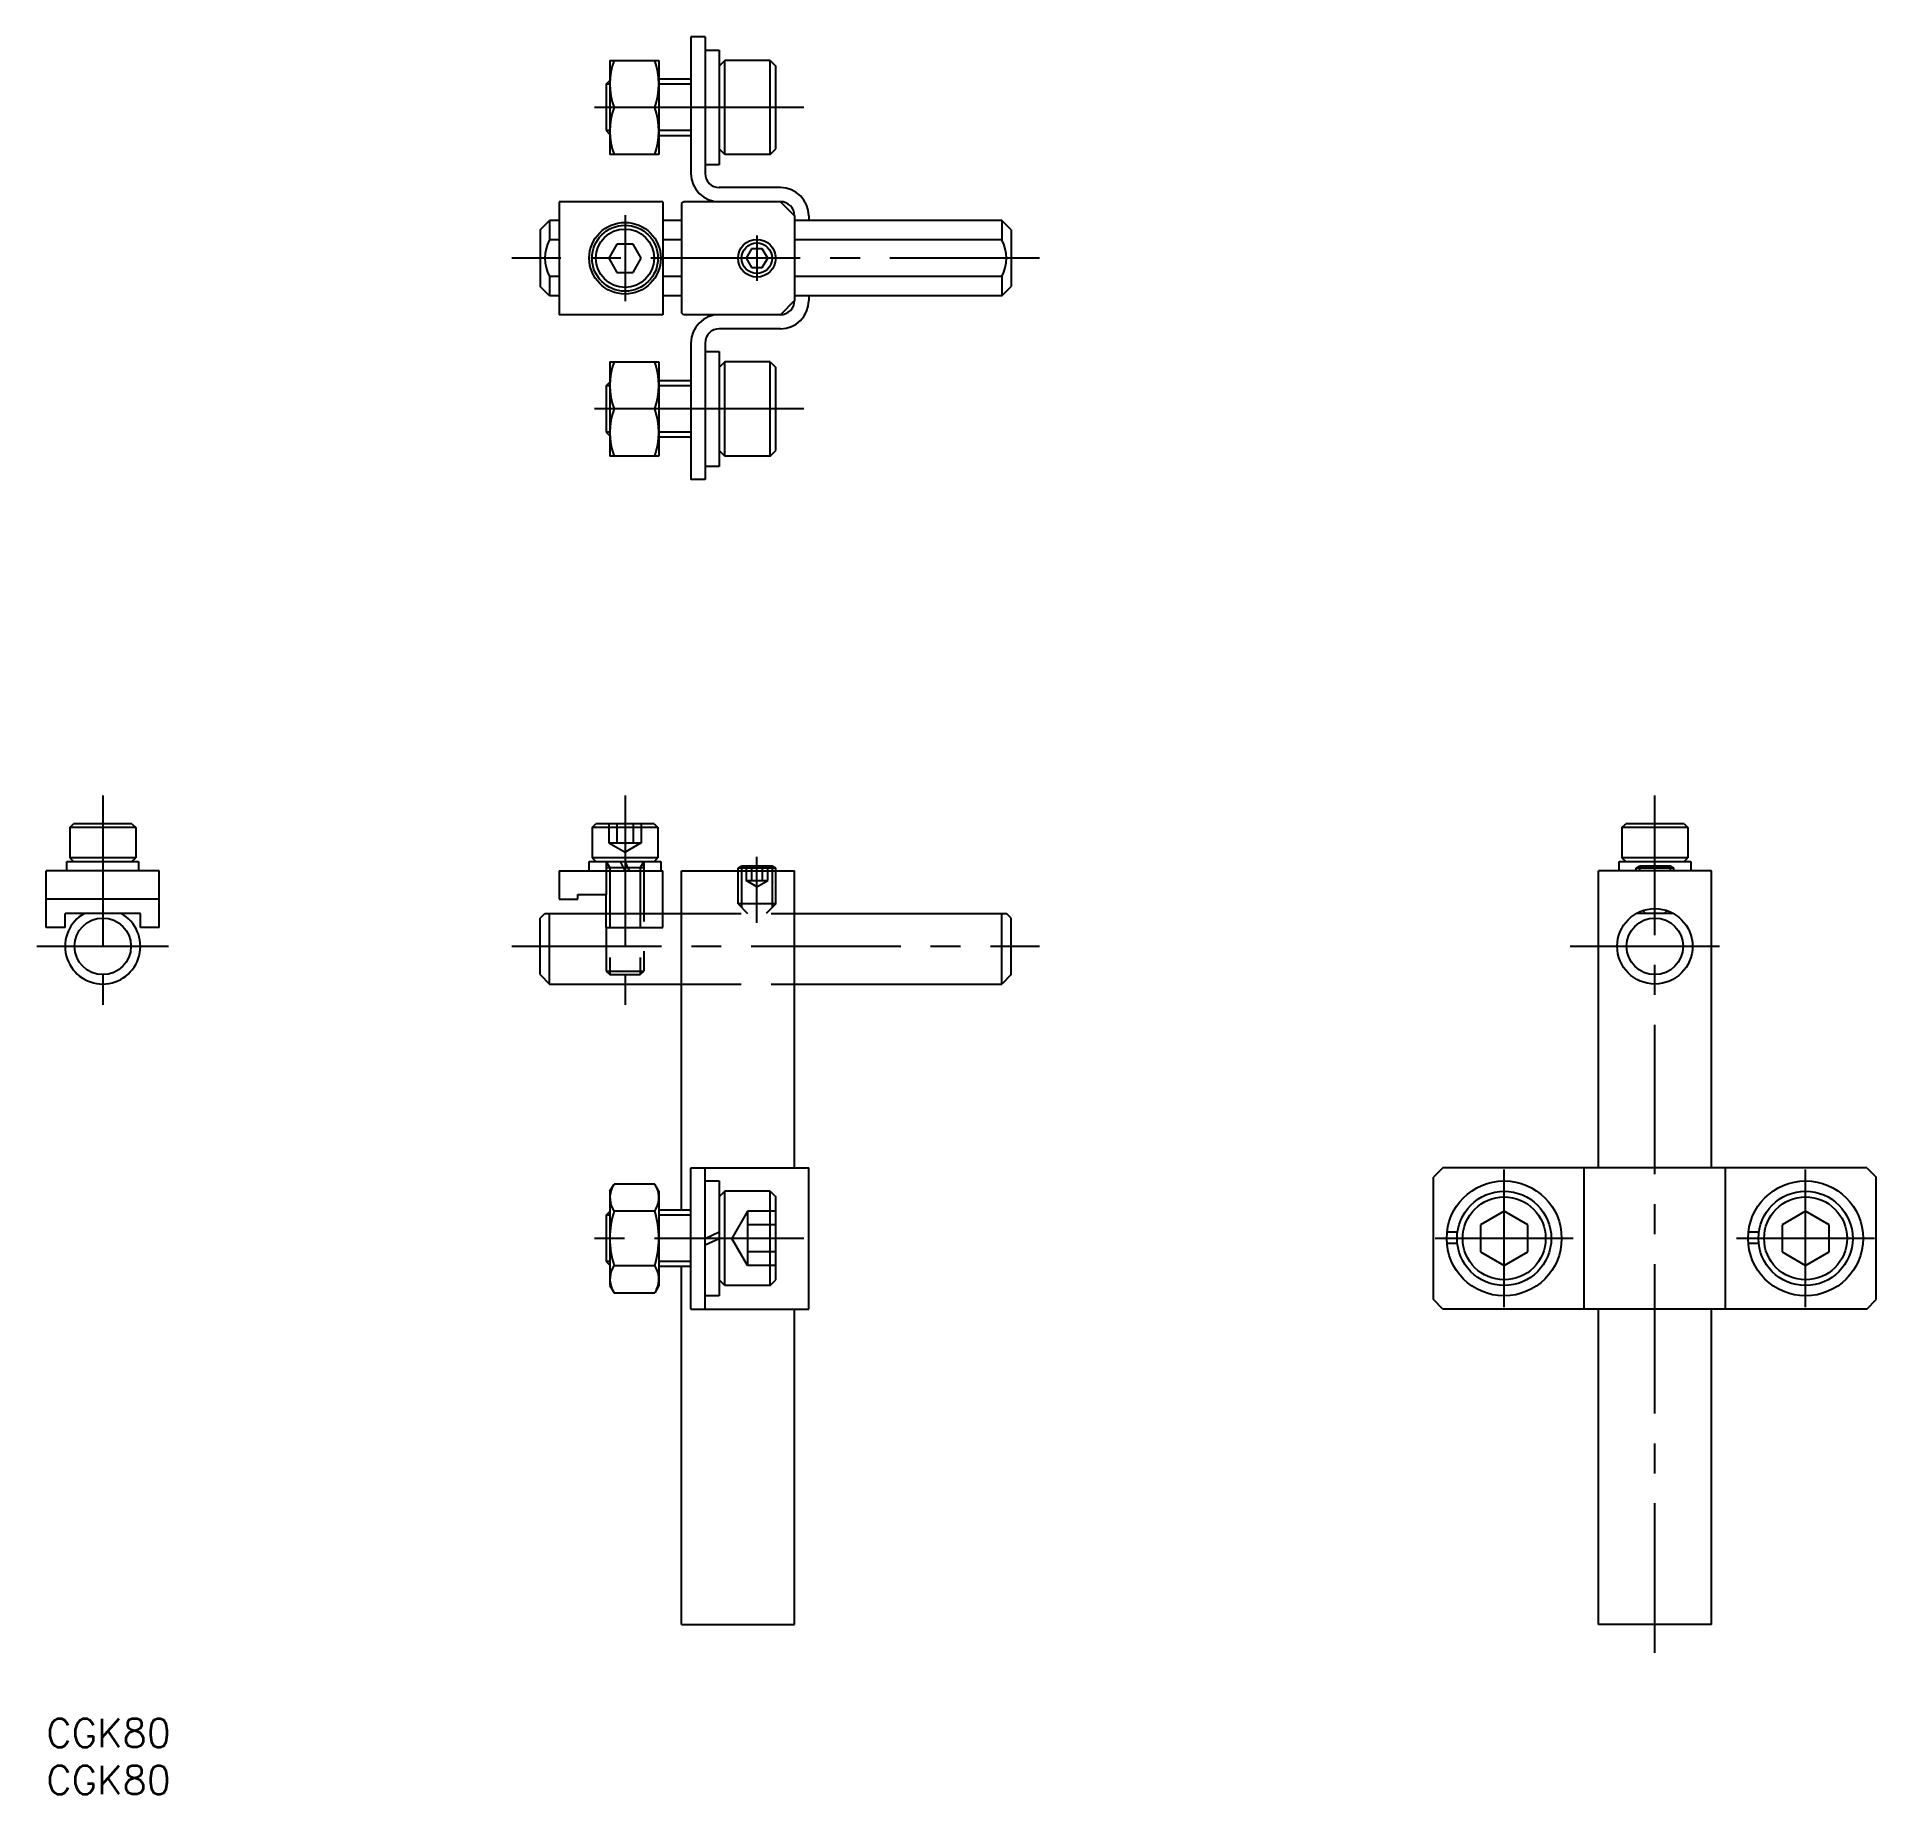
# Model space of a CAD drawing. Extents: x -1 to 194, y -8 to 179.
import ezdxf

# ---------------------------------------------------------------- set-up
doc = ezdxf.new("R2010")
doc.units = 0
doc.header["$LTSCALE"] = 0.5
doc.linetypes.add('CENTER', pattern=[50.8, 31.75, -6.35, 6.35, -6.35])
doc.linetypes.add('DASHED', pattern=[19.05, 12.7, -6.35])
for name, color, linetype in [('MSM_CENTER', 1, 'CENTER'), ('MSM_CONTINUOUS', 7, 'CONTINUOUS'), ('MSM_DASHED', 4, 'DASHED'), ('MSM_NARROW', 5, 'CONTINUOUS'), ('MSM_PART_NUMBER', 7, 'CONTINUOUS')]:
    doc.layers.add(name, color=color, linetype=linetype)
doc.styles.get("Standard").update_dxf_attribs({"font": 'txt.shx', "height": 3, "bigfont": 'bigfont.shx'})

# ---------------------------------------------------------------- blocks, each defined once
blk = doc.blocks.new('*U2')
at = {"layer": 'MSM_PART_NUMBER'}
blk.add_text('CGK80', height=3, dxfattribs=at).set_placement((0, -3))
blk = doc.blocks.new('*U3')
at = {"layer": 'MSM_PART_NUMBER'}
blk.add_text('CGK80', height=3, dxfattribs=at).set_placement((0, -8))

msp = doc.modelspace()

# ---------------------------------------------------------------- linework, layer by layer
at = {"layer": 'MSM_CENTER'}
for p, q in [((80.45, 171.04), (56.45, 171.04)), ((61.45, 159.6), (61.45, 150.48)), ((75.45, 157.44), (75.45, 152.64)), ((105.45, 155.04), (49.45, 155.04)), ((80.45, 139.04), (56.45, 139.04)), ((6, 98), (6, 75)), ((61.45, 98), (61.45, 74.96)), ((170.79, 7), (170.79, 98)), ((75.45, 84.5), (75.45, 91.5)), ((-1, 82), (13, 82)), ((49.45, 82), (105.45, 82)), ((161.79, 82), (179.79, 82)), ((154.79, 43.68), (154.79, 58.32)), ((186.79, 43.68), (186.79, 58.32)), ((80.45, 51), (56.45, 51)), ((162.11, 51), (147.47, 51)), ((194.11, 51), (179.47, 51))]:
    msp.add_line(p, q, dxfattribs=at)
at = {"layer": 'MSM_CONTINUOUS'}
for p, q in [((69.95, 178.54), (68.45, 178.54)), ((68.45, 178.54), (68.45, 164.04)), ((69.95, 178.54), (69.95, 164.04)), ((59.85, 176.04), (59.85, 166.04)), ((59.85, 176.04), (65.05, 176.04)), ((65.05, 176.04), (65.05, 166.04)), ((69.95, 177.14), (71.45, 177.14)), ((71.45, 177.14), (71.45, 164.94)), ((72.05, 176.04), (71.45, 175.44)), ((72.05, 166.04), (72.05, 176.04)), ((76.85, 176.04), (72.05, 176.04)), ((76.85, 166.04), (76.85, 176.04)), ((76.85, 176.04), (77.45, 175.44)), ((59.45, 173.5), (59.85, 173.9)), ((68.45, 174.04), (65.05, 174.04)), ((77.45, 166.64), (77.45, 175.44)), ((59.45, 173.5), (59.45, 168.58)), ((64.6, 171.04), (60.3, 171.04)), ((59.45, 168.58), (59.85, 168.18)), ((68.45, 168.04), (65.05, 168.04)), ((65.05, 166.04), (59.85, 166.04)), ((72.05, 166.04), (71.45, 166.64)), ((76.85, 166.04), (72.05, 166.04)), ((76.85, 166.04), (77.45, 166.64)), ((71.45, 164.94), (69.95, 164.94)), ((77.95, 162.54), (71.45, 162.54)), ((65.45, 161.04), (54.45, 161.04)), ((54.45, 161.04), (54.45, 149.04)), ((65.45, 161.04), (65.45, 149.04)), ((67.45, 160.84), (67.65, 161.04)), ((67.45, 160.84), (67.45, 149.24)), ((77.95, 161.04), (67.65, 161.04)), ((79.45, 159.54), (77.95, 161.04)), ((52.45, 158.04), (53.45, 159.04)), ((54.45, 159.04), (53.45, 159.04)), ((53.45, 159.04), (53.45, 156.98)), ((67.45, 159.04), (65.45, 159.04)), ((79.45, 159.54), (79.45, 150.54)), ((101.45, 159.04), (79.45, 159.04)), ((80.95, 159.54), (80.95, 159.04)), ((102.45, 158.04), (101.45, 159.04)), ((101.45, 159.04), (101.45, 156.98)), ((52.45, 158.04), (52.45, 152.04)), ((52.45, 157.54), (52.45, 152.54)), ((54.45, 156.98), (53.45, 156.98)), ((60.58, 156.54), (59.72, 155.04)), ((62.32, 156.54), (60.58, 156.54)), ((63.18, 155.04), (62.32, 156.54)), ((67.45, 156.98), (65.45, 156.98)), ((101.45, 156.98), (79.45, 156.98)), ((102.45, 158.04), (102.45, 152.04)), ((59.72, 155.04), (60.58, 153.54)), ((62.32, 153.54), (63.18, 155.04)), ((74.87, 156.04), (74.3, 155.04)), ((74.3, 155.04), (74.87, 154.04)), ((76.03, 156.04), (74.87, 156.04)), ((76.61, 155.04), (76.03, 156.04)), ((76.03, 154.04), (76.61, 155.04)), ((54.45, 153.11), (53.45, 153.11)), ((53.45, 153.11), (53.45, 151.04)), ((60.58, 153.54), (62.32, 153.54)), ((67.45, 153.11), (65.45, 153.11)), ((74.87, 154.04), (76.03, 154.04)), ((101.45, 153.11), (79.45, 153.11)), ((101.45, 153.11), (101.45, 151.04)), ((53.45, 151.04), (52.45, 152.04)), ((54.45, 151.04), (53.45, 151.04)), ((67.45, 151.04), (65.45, 151.04)), ((79.45, 150.54), (77.95, 149.04)), ((101.45, 151.04), (79.45, 151.04)), ((80.95, 151.04), (80.95, 150.54)), ((101.45, 151.04), (102.45, 152.04)), ((65.45, 149.04), (54.45, 149.04)), ((67.65, 149.04), (67.45, 149.24)), ((77.95, 149.04), (67.65, 149.04)), ((77.95, 147.54), (71.45, 147.54)), ((68.45, 146.04), (68.45, 131.54)), ((69.95, 146.04), (69.95, 131.54)), ((69.95, 145.14), (71.45, 145.14)), ((71.45, 145.14), (71.45, 132.94)), ((59.85, 144.04), (59.85, 134.04)), ((59.85, 144.04), (65.05, 144.04)), ((65.05, 144.04), (65.05, 134.04)), ((72.05, 144.04), (71.45, 143.44)), ((72.05, 134.04), (72.05, 144.04)), ((76.85, 144.04), (72.05, 144.04)), ((76.85, 134.04), (76.85, 144.04)), ((76.85, 144.04), (77.45, 143.44)), ((77.45, 134.64), (77.45, 143.44)), ((59.45, 141.5), (59.85, 141.9)), ((59.45, 141.5), (59.45, 136.58)), ((68.45, 142.04), (65.05, 142.04)), ((64.6, 139.04), (60.3, 139.04)), ((59.45, 136.58), (59.85, 136.18)), ((68.45, 136.04), (65.05, 136.04)), ((65.05, 134.04), (59.85, 134.04)), ((71.45, 132.94), (69.95, 132.94)), ((72.05, 134.04), (71.45, 134.64)), ((76.85, 134.04), (72.05, 134.04)), ((76.85, 134.04), (77.45, 134.64)), ((69.95, 131.54), (68.45, 131.54)), ((2.5, 94.6), (2.9, 95)), ((9.5, 94.6), (2.5, 94.6)), ((2.5, 94.6), (2.5, 91.4)), ((9.1, 95), (2.9, 95)), ((9.1, 95), (9.5, 94.6)), ((9.5, 94.6), (9.5, 91.4)), ((57.95, 94.6), (58.35, 95)), ((64.95, 94.6), (57.95, 94.6)), ((57.95, 94.6), (57.95, 91.4)), ((64.55, 95), (58.35, 95)), ((64.55, 95), (64.95, 94.6)), ((64.95, 94.6), (64.95, 91.4)), ((167.29, 94.6), (167.69, 95)), ((174.29, 94.6), (167.29, 94.6)), ((167.29, 94.6), (167.29, 91.4)), ((173.89, 95), (167.69, 95)), ((173.89, 95), (174.29, 94.6)), ((174.29, 94.6), (174.29, 91.4)), ((0, 84), (0, 90)), ((12, 90), (0, 90)), ((2.2, 91), (9.8, 91)), ((2.2, 90), (2.2, 91)), ((9.5, 91.4), (2.5, 91.4)), ((2.5, 91.4), (2.9, 91)), ((9.1, 91), (9.5, 91.4)), ((9.8, 91), (9.8, 90)), ((12, 84), (12, 90)), ((54.45, 90), (65.45, 90)), ((54.45, 90), (54.45, 87)), ((57.65, 91), (65.25, 91)), ((57.65, 90), (57.65, 91)), ((64.95, 91.4), (57.95, 91.4)), ((57.95, 91.4), (58.35, 91)), ((61.45, 90), (60.98, 91)), ((61.92, 90), (61.45, 91)), ((64.55, 91), (64.95, 91.4)), ((65.25, 91), (65.25, 90)), ((65.45, 84), (65.45, 90)), ((67.45, 90), (79.45, 90)), ((67.45, 54), (67.45, 90)), ((73.45, 90.28), (73.83, 90.5)), ((73.45, 90), (73.45, 90.28)), ((77.45, 90.28), (73.45, 90.28)), ((77.07, 90.5), (73.83, 90.5)), ((77.45, 90.28), (77.07, 90.5)), ((77.45, 90), (77.45, 90.28)), ((79.45, 58.5), (79.45, 90)), ((164.79, 58.5), (164.79, 90)), ((176.79, 90), (164.79, 90)), ((166.99, 91), (174.59, 91)), ((166.99, 90), (166.99, 91)), ((174.29, 91.4), (167.29, 91.4)), ((167.29, 91.4), (167.69, 91)), ((168.79, 90.28), (169.17, 90.5)), ((172.79, 90.28), (168.79, 90.28)), ((168.79, 90), (168.79, 90.28)), ((172.41, 90.5), (169.17, 90.5)), ((172.79, 90.28), (172.41, 90.5)), ((172.79, 90), (172.79, 90.28)), ((173.89, 91), (174.29, 91.4)), ((174.59, 91), (174.59, 90)), ((176.79, 58.5), (176.79, 90)), ((12, 87), (0, 87)), ((54.45, 87), (56.45, 87)), ((56.45, 87.5), (59.45, 87.5)), ((56.45, 87), (56.45, 87.5)), ((59.45, 84), (59.45, 87.5)), ((2, 84), (0, 84)), ((2, 84), (2, 85.5)), ((10, 85.5), (2, 85.5)), ((10, 84), (10, 85.5)), ((12, 84), (10, 84)), ((52.45, 85), (52.95, 85.5)), ((52.45, 79), (52.45, 85)), ((52.95, 85.5), (59.45, 85.5)), ((53.45, 77.99), (53.45, 85.49)), ((59.45, 84), (65.45, 84)), ((65.45, 85.5), (67.45, 85.5)), ((79.45, 85.5), (101.95, 85.5)), ((101.45, 78), (101.45, 85.5)), ((102.45, 85), (101.95, 85.5)), ((102.45, 79), (102.45, 85)), ((172.73, 85.5), (168.85, 85.5)), ((169.5, 85.79), (169.79, 85.5)), ((172.08, 85.79), (171.79, 85.5)), ((52.45, 79), (53.45, 78)), ((102.45, 79), (101.45, 78)), ((53.45, 78), (67.45, 78)), ((79.45, 78), (101.45, 78)), ((59.85, 56), (60.3, 56.77)), ((64.6, 56.77), (60.3, 56.77)), ((65.05, 56), (64.6, 56.77)), ((68.45, 58.5), (80.95, 58.5)), ((68.45, 43.5), (68.45, 58.5)), ((69.95, 43.5), (69.95, 58.5)), ((69.95, 57.1), (71.45, 57.1)), ((71.45, 57.1), (71.45, 44.9)), ((80.95, 43.5), (80.95, 58.5)), ((148.29, 58.5), (147.29, 57.5)), ((147.29, 44.5), (147.29, 57.5)), ((193.29, 58.5), (148.29, 58.5)), ((163.29, 43.5), (163.29, 58.5)), ((178.29, 43.5), (178.29, 58.5)), ((193.29, 58.5), (194.29, 57.5)), ((194.29, 44.5), (194.29, 57.5)), ((59.85, 56), (59.85, 46)), ((65.05, 56), (65.05, 46)), ((72.05, 56), (71.45, 55.4)), ((72.05, 46), (72.05, 56)), ((76.85, 56), (72.05, 56)), ((76.85, 46), (76.85, 56)), ((76.85, 56), (77.45, 55.4)), ((77.45, 46.6), (77.45, 55.4)), ((59.45, 53.46), (59.85, 53.86)), ((59.45, 53.46), (59.45, 48.54)), ((64.6, 53.89), (60.3, 53.89)), ((68.45, 54), (65.05, 54)), ((154.79, 53.89), (152.29, 52.44)), ((157.29, 52.44), (154.79, 53.89)), ((186.79, 53.89), (184.29, 52.44)), ((189.29, 52.44), (186.79, 53.89)), ((69.95, 51), (71.45, 51.7)), ((69.95, 50.3), (71.45, 51)), ((148.73, 51.71), (149.84, 51.71)), ((152.29, 52.44), (152.29, 49.56)), ((157.29, 49.56), (157.29, 52.44)), ((180.73, 51.71), (181.84, 51.71)), ((184.29, 52.44), (184.29, 49.56)), ((189.29, 49.56), (189.29, 52.44)), ((148.71, 50.5), (149.81, 50.5)), ((152.29, 49.56), (154.79, 48.11)), ((154.79, 48.11), (157.29, 49.56)), ((180.71, 50.5), (181.81, 50.5)), ((184.29, 49.56), (186.79, 48.11)), ((186.79, 48.11), (189.29, 49.56)), ((59.45, 48.54), (59.85, 48.14)), ((60.3, 48.11), (64.6, 48.11)), ((68.45, 48), (65.05, 48)), ((67.45, 10), (67.45, 48)), ((59.85, 46), (60.3, 45.23)), ((60.3, 45.23), (64.6, 45.23)), ((65.05, 46), (64.6, 45.23)), ((72.05, 46), (71.45, 46.6)), ((76.85, 46), (72.05, 46)), ((76.85, 46), (77.45, 46.6)), ((68.45, 43.5), (80.95, 43.5)), ((71.45, 44.9), (69.95, 44.9)), ((79.45, 10), (79.45, 43.5)), ((148.29, 43.5), (147.29, 44.5)), ((193.29, 43.5), (148.29, 43.5)), ((164.79, 10), (164.79, 43.5)), ((176.79, 10), (176.79, 43.5)), ((193.29, 43.5), (194.29, 44.5)), ((67.45, 10), (79.45, 10)), ((176.79, 10), (164.79, 10))]:
    msp.add_line(p, q, dxfattribs=at)
for centre, radius in [((61.45, 155.04), 3.8), ((61.45, 155.04), 3.5), ((61.45, 155.04), 3.1), ((75.45, 155.04), 2), ((170.79, 82), 4), ((6, 82), 3), ((170.79, 82), 3), ((154.79, 51), 6.1), ((186.79, 51), 6.1), ((154.79, 51), 5), ((154.79, 51), 4.4), ((186.79, 51), 5), ((186.79, 51), 4.4)]:
    msp.add_circle(centre, radius, dxfattribs=at)
for centre, radius, start, end in [((67.07, 173.54), 7.22, 159.7438, 200.2562), ((57.83, 173.54), 7.22, 339.7438, 20.2562), ((67.07, 168.54), 7.22, 159.7438, 200.2562), ((57.83, 168.54), 7.22, 339.7438, 20.2562), ((71.45, 164.04), 3, 180, 270), ((71.45, 164.04), 1.5, 180, 270), ((77.95, 159.54), 3, 0, 90), ((77.95, 159.54), 1.5, 0, 90), ((56.95, 155.04), 4, 151.045, 208.955), ((97.95, 155.04), 4, 331.045, 28.955), ((77.95, 150.54), 3, 270, 0), ((77.95, 150.54), 1.5, 270, 0), ((71.45, 146.04), 3, 90, 180), ((71.45, 146.04), 1.5, 90, 180), ((67.07, 141.54), 7.22, 159.7438, 200.2562), ((57.83, 141.54), 7.22, 339.7438, 20.2562), ((67.07, 136.54), 7.22, 159.7438, 200.2562), ((57.83, 136.54), 7.22, 339.7438, 20.2562), ((6, 82), 4, 118.955, 61.045), ((62.41, 55.33), 2.56, 154.3842, 214.3842), ((62.49, 55.33), 2.56, 325.6158, 25.6158), ((69.4, 51), 9.55, 162.412, 197.588), ((55.5, 51), 9.55, 342.412, 17.588), ((62.41, 46.67), 2.56, 145.6158, 205.6158), ((62.49, 46.67), 2.56, 334.3842, 34.3842)]:
    msp.add_arc(centre, radius, start, end, dxfattribs=at)
at = {"layer": 'MSM_DASHED'}
for p, q in [((59.72, 95), (59.72, 93)), ((60.58, 95), (60.58, 93)), ((62.32, 95), (62.32, 93)), ((63.18, 95), (63.18, 93)), ((59.72, 93), (61.45, 92)), ((59.72, 93), (63.18, 93)), ((63.18, 93), (61.45, 92)), ((59.45, 91), (59.83, 90.34)), ((59.45, 91), (59.45, 87.5)), ((63.45, 90.34), (59.45, 90.34)), ((59.83, 90.34), (59.83, 79)), ((63.45, 91), (63.07, 90.34)), ((63.07, 90.34), (63.07, 79)), ((63.45, 91), (63.45, 79.38)), ((73.45, 86.5), (73.45, 90)), ((73.83, 90), (73.83, 86.12)), ((74.3, 90.5), (74.3, 89)), ((74.87, 90.5), (74.87, 89)), ((76.03, 90.5), (76.03, 89)), ((76.61, 89), (76.61, 90.5)), ((77.07, 90), (77.07, 86.12)), ((77.45, 86.5), (77.45, 90)), ((75.45, 88.33), (74.3, 89)), ((74.3, 89), (76.61, 89)), ((75.45, 88.33), (76.61, 89)), ((73.45, 86.5), (74.45, 85.5)), ((77.45, 86.5), (73.45, 86.5)), ((77.45, 86.5), (76.45, 85.5)), ((59.45, 85.5), (65.45, 85.5)), ((59.45, 84), (59.45, 79.38)), ((67.45, 85.5), (79.45, 85.5)), ((59.45, 79.38), (63.45, 79.38)), ((59.45, 79.38), (59.83, 79)), ((59.83, 79), (63.07, 79)), ((63.07, 79), (63.45, 79.38)), ((67.45, 78), (79.45, 78)), ((74.45, 53.89), (72.78, 51)), ((77.45, 53.89), (74.45, 53.89)), ((74.45, 53.89), (74.45, 48.11)), ((74.45, 48.11), (72.78, 51)), ((77.45, 52.44), (74.45, 52.44)), ((77.45, 49.56), (74.45, 49.56)), ((77.45, 48.11), (74.45, 48.11))]:
    msp.add_line(p, q, dxfattribs=at)
at = {"layer": 'MSM_NARROW'}
for p, q in [((59.85, 173.5), (59.45, 173.5)), ((68.45, 173.5), (65.05, 173.5)), ((59.85, 168.58), (59.45, 168.58)), ((68.45, 168.58), (65.05, 168.58)), ((59.85, 141.5), (59.45, 141.5)), ((68.45, 141.5), (65.05, 141.5)), ((59.85, 136.58), (59.45, 136.58)), ((68.45, 136.58), (65.05, 136.58)), ((73.83, 90.5), (73.83, 90)), ((77.07, 90.5), (77.07, 90)), ((169.17, 90.5), (169.17, 90)), ((172.41, 90.5), (172.41, 90)), ((59.85, 53.46), (59.45, 53.46)), ((68.45, 53.46), (65.05, 53.46)), ((59.85, 48.54), (59.45, 48.54)), ((68.45, 48.54), (65.05, 48.54))]:
    msp.add_line(p, q, dxfattribs=at)
msp.add_circle((75.45, 155.04), 1.62, dxfattribs=at)

# ---------------------------------------------------------------- block references
at = {"layer": 'MSM_CONTINUOUS'}
for name in ['*U2', '*U3']:
    msp.add_blockref(name, (0, 0), dxfattribs=at)

doc.saveas('drawing.dxf')
